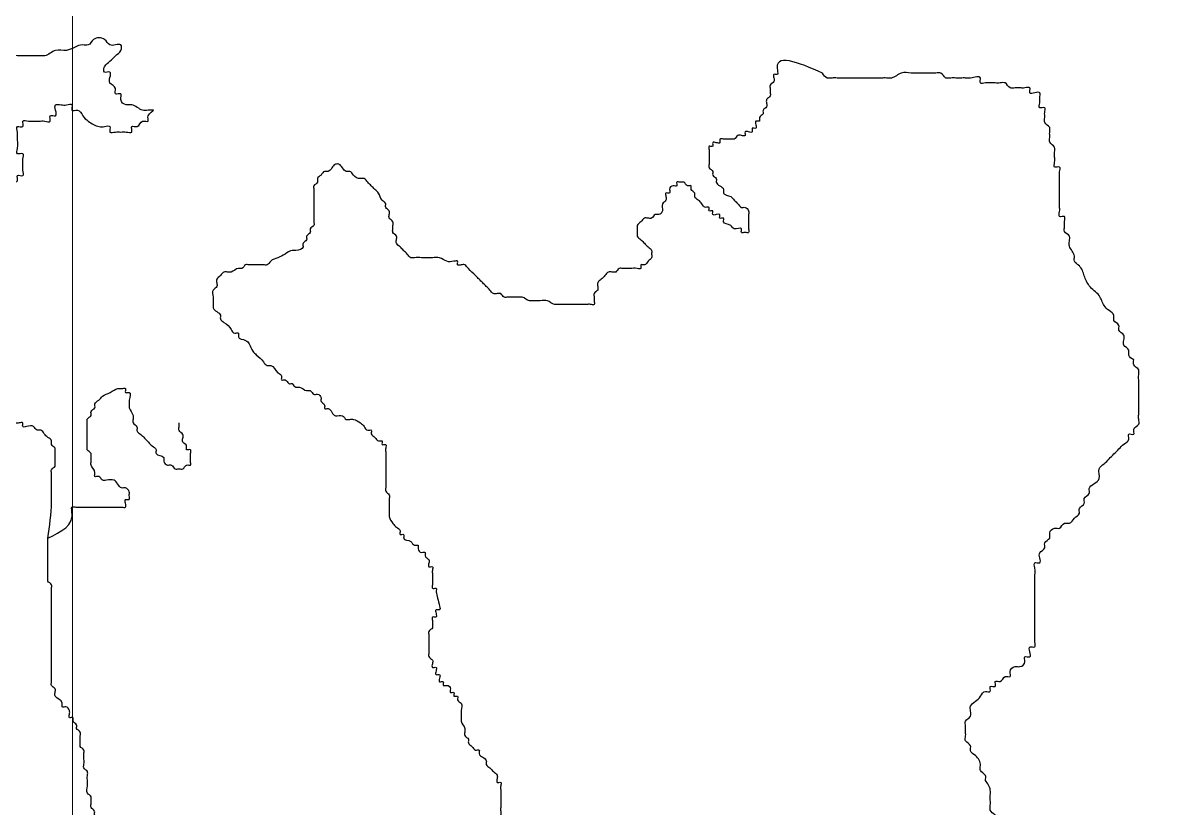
# Model space of a CAD drawing. Header units: metres. Extents: x -400 to 2000400, y -400 to 948520.
# Drawn here: x 1496906 to 1567095, y 510776 to 559435 of the extents above; entities that cross this region are included whole.
import ezdxf

# ---------------------------------------------------------------- set-up
doc = ezdxf.new("R2010")
doc.units = ezdxf.units.M
doc.header["$LTSCALE"] = 1600
for name, color, linetype, lineweight in [('1', 7, 'Continuous', 25), ('3', 7, 'Continuous', 13), ('4', 7, 'Continuous', 25)]:
    doc.layers.add(name, color=color, linetype=linetype, lineweight=lineweight)

msp = doc.modelspace()

# ---------------------------------------------------------------- linework, layer by layer
at = {"layer": '1'}
for points in [[(1546435, 556308), (1543633, 556453), (1543633, 556230), (1543411, 556230), (1543411, 556008), (1543411, 555785), (1543188, 555563), (1543188, 555340), (1543188, 555118), (1543188, 554895), (1542966, 554672), (1542966, 554450), (1542966, 554227), (1542743, 554005), (1542743, 553782), (1542521, 553560), (1542521, 553337), (1542298, 553337), (1542298, 553114), (1542298, 552892), (1542076, 552892), (1542076, 552669), (1541853, 552669), (1541631, 552669), (1541631, 552447), (1541408, 552447), (1541186, 552447), (1540963, 552224), (1540741, 552224), (1540518, 552224), (1540296, 552224), (1540073, 552224), (1540073, 552002), (1539851, 552002), (1539628, 552002), (1539628, 551779), (1539406, 551779), (1539406, 551556), (1539406, 551334), (1539406, 551111), (1539406, 550889), (1539406, 550666), (1539406, 550443), (1539628, 550221), (1539628, 549998), (1539851, 549776), (1539851, 549553), (1540073, 549331), (1540296, 549108), (1540296, 548885), (1540741, 548663), (1540963, 548440), (1541186, 548218), (1541408, 547995), (1541631, 547995), (1541853, 547773), (1541853, 547550), (1541853, 547105), (1541853, 546882), (1541853, 546660), (1541853, 546437), (1541631, 546437), (1541408, 546437), (1541408, 546660), (1540963, 546660), (1540741, 546882), (1540296, 547105), (1540296, 547327), (1540073, 547327), (1540073, 547550), (1539628, 547550), (1539628, 547773), (1539406, 547773), (1539406, 547995), (1539183, 547995), (1538961, 548218), (1538738, 548440), (1538516, 548663), (1538516, 548885), (1538293, 549108), (1538293, 549331), (1538071, 549331), (1537849, 549553), (1537626, 549553), (1537404, 549553), (1537404, 549331), (1537181, 549331), (1536959, 549108), (1536959, 548885), (1536736, 548885), (1536736, 548663)], [(1547936, 556006), (1547630, 556006), (1547324, 556006), (1547018, 556006), (1546712, 556006), (1546435, 556308)], [(1565697, 538545), (1565391, 538851), (1565391, 539158), (1565085, 539464), (1565085, 539770), (1565085, 540077), (1564779, 540383), (1564779, 540689), (1564472, 540996), (1564472, 541302), (1564166, 541608), (1563860, 541915), (1563554, 542527), (1563247, 542834), (1562941, 543140), (1562635, 543753), (1562329, 544365), (1562023, 544672), (1562023, 544978), (1561716, 545591), (1561716, 545897), (1561716, 546203), (1561410, 546510), (1561410, 546816), (1561410, 547122), (1561410, 547429), (1561104, 547429), (1561104, 547735), (1561104, 548041), (1561104, 548348), (1561104, 548654), (1561104, 548960), (1561104, 549267), (1561104, 549573), (1561104, 549879), (1561104, 550186), (1561104, 550492), (1560798, 550492), (1560798, 550798), (1560798, 551105), (1560798, 551411), (1560798, 551718), (1560492, 552024), (1560492, 552330), (1560492, 552637), (1560492, 552943), (1560185, 553249), (1560185, 553556), (1560185, 553862), (1560185, 554168), (1559879, 554168), (1559879, 554475), (1559879, 554781), (1559879, 555087), (1559573, 555087), (1559267, 555087), (1559267, 555394), (1558960, 555394), (1558654, 555394), (1558348, 555394), (1558042, 555394), (1557736, 555700), (1557429, 555700), (1557123, 555700), (1556817, 555700), (1556511, 555700), (1556204, 555700), (1556204, 556006), (1555592, 556006), (1555286, 556006), (1554980, 556006), (1554673, 556006), (1554367, 556006), (1554061, 556006), (1553755, 556313), (1553448, 556313), (1553142, 556313), (1552836, 556313), (1552530, 556313), (1552224, 556313), (1551917, 556313), (1551305, 556313), (1550692, 556006), (1550386, 556006), (1550080, 556006), (1549774, 556006), (1549161, 556006), (1548855, 556006), (1548549, 556006), (1548243, 556006), (1547936, 556006)], [(1519827, 546882), (1519827, 547105), (1519604, 547327), (1519604, 547550), (1519604, 547773), (1519382, 547995), (1519382, 548218), (1519159, 548440), (1518937, 548885), (1518714, 549108), (1518492, 549331), (1518269, 549553), (1518047, 549776), (1517824, 549776), (1517379, 549998), (1517157, 550221), (1516935, 550221), (1516712, 550443), (1516490, 550666), (1516267, 550666), (1516045, 550443), (1515822, 550221), (1515600, 550221), (1515377, 549998), (1515155, 549776), (1515155, 549553), (1514932, 549331), (1514932, 549108), (1514932, 548885), (1514932, 548663), (1514932, 548440), (1514932, 548218), (1514932, 547995), (1514932, 547773), (1514932, 547550), (1514932, 547327), (1514932, 547105), (1514932, 546882), (1514710, 546660), (1514710, 546437), (1514487, 546215), (1514487, 545992), (1514265, 545769), (1514265, 545547), (1513820, 545324), (1513597, 545324), (1513152, 545102), (1512707, 544879), (1512262, 544657), (1512040, 544434), (1511817, 544434), (1511595, 544434), (1511372, 544434), (1511150, 544434), (1510927, 544434), (1510705, 544434), (1510482, 544211), (1510260, 544211), (1509815, 543989), (1509592, 543989), (1509370, 543989), (1509147, 543766), (1508925, 543544), (1508925, 543321), (1508925, 543099), (1508702, 542876), (1508702, 542431), (1508702, 542208), (1508702, 541986), (1508702, 541763), (1508925, 541541), (1509147, 541318), (1509147, 541095), (1509370, 540873), (1509815, 540428), (1510037, 540205), (1510260, 540205), (1510260, 539982), (1510705, 539760), (1510927, 539537), (1511150, 539092), (1511372, 538870), (1511817, 538424), (1512040, 538202), (1512262, 538202), (1512707, 537757), (1512930, 537534), (1512930, 537312), (1513152, 537312), (1513375, 537089), (1513597, 537089)], [(1536736, 548663), (1536736, 548440), (1536514, 548218), (1536514, 547773), (1536291, 547550), (1536069, 547550), (1535846, 547327), (1535624, 547327), (1535401, 547327), (1535179, 547105), (1534956, 546882), (1534956, 546660), (1534956, 546437), (1534956, 546215), (1535179, 545992), (1535401, 545769), (1535624, 545547), (1535846, 545324), (1535846, 545102), (1535846, 544879), (1535624, 544657), (1535401, 544434), (1535179, 544434), (1535179, 544211), (1534956, 544211), (1534511, 544211), (1534289, 544211), (1534066, 544211), (1533844, 544211), (1533621, 543989), (1533399, 543989), (1533176, 543989), (1532954, 543766), (1532731, 543544), (1532509, 543321), (1532509, 543099), (1532509, 542876), (1532286, 542653), (1532286, 542431), (1532286, 542208), (1532286, 541986), (1532064, 541986), (1531841, 541986), (1531619, 541986), (1531174, 541986), (1530951, 541986), (1530506, 541986), (1530284, 541986), (1530061, 541986), (1529839, 541986), (1529394, 542208), (1528949, 542208), (1528504, 542208), (1528281, 542208), (1527836, 542431), (1527614, 542431), (1527392, 542431), (1527169, 542431), (1526947, 542431), (1526724, 542431), (1526502, 542653), (1526279, 542653), (1526057, 542653), (1525834, 542876), (1525612, 543099), (1525389, 543321), (1525167, 543544), (1524944, 543766), (1524499, 544211), (1524277, 544434), (1524054, 544434), (1523832, 544434), (1523832, 544657), (1523609, 544657), (1523164, 544657), (1522719, 544879), (1522274, 544879), (1522052, 544879), (1521829, 544879), (1521607, 544879), (1521162, 544879), (1520939, 544879), (1520717, 545102), (1520494, 545324), (1520272, 545547), (1520049, 545769), (1520049, 545992), (1520049, 546215), (1519827, 546437), (1519827, 546660), (1519827, 546882)], [(1498468, 527518), (1498690, 529744), (1498690, 529967), (1498690, 530189), (1498690, 530412), (1498690, 530634), (1498690, 530857), (1498690, 531080), (1498690, 531302), (1498690, 531525), (1498690, 531747), (1498913, 531970), (1498913, 532192), (1498913, 532415), (1498913, 532638), (1498913, 532860), (1498913, 533083), (1498690, 533305), (1498690, 533528), (1498468, 533750), (1498245, 533973), (1498023, 534196), (1497800, 534196), (1497578, 534418), (1497133, 534418), (1496910, 534418), (1496910, 534641), (1496688, 534641), (1496466, 534641), (1496243, 534641), (1496021, 534641), (1495798, 534863), (1495798, 535086), (1495576, 535308), (1495353, 535531), (1495131, 535754), (1494908, 535976), (1494908, 536199), (1494686, 536199), (1494463, 536421), (1494463, 536644), (1494463, 536866), (1494463, 537089), (1494463, 537534), (1494463, 537757), (1494686, 537979), (1494686, 538202), (1494686, 538424), (1494686, 538870), (1494686, 539092), (1494686, 539315), (1494686, 539537), (1494686, 539760), (1494463, 539760), (1494463, 539982), (1494463, 540205), (1494463, 540428), (1494463, 540650), (1494463, 540873), (1494463, 541095), (1494463, 541318), (1494686, 541541), (1494686, 541763), (1494686, 541986), (1494686, 542208), (1494908, 542208), (1495131, 542208), (1495353, 542208), (1495576, 542431), (1495798, 542431), (1495798, 542653), (1495798, 542876), (1495576, 542876), (1495353, 542876), (1494908, 542876), (1494463, 542876), (1494463, 542653), (1494241, 542653), (1494018, 542653), (1494018, 542431), (1493796, 542431), (1493796, 542208), (1493573, 542208), (1493573, 541986), (1493351, 541763), (1493351, 541541), (1493128, 541318), (1493128, 541095), (1492906, 540873), (1492906, 540650), (1492683, 540205)], [(1556511, 512506), (1556511, 512813), (1556204, 513119), (1556204, 513425), (1555898, 514038), (1555592, 514344), (1555592, 514651), (1555286, 514957), (1555286, 515263), (1555286, 515570), (1555286, 515876), (1555286, 516182), (1555592, 516489), (1555592, 516795), (1555592, 517101), (1555898, 517408), (1556204, 517714), (1556511, 518020), (1556817, 518020), (1556817, 518327), (1557123, 518327), (1557123, 518633), (1557429, 518633), (1557736, 518939), (1558042, 518939), (1558042, 519246), (1558348, 519552), (1558654, 519552), (1558960, 519858), (1558960, 520165), (1559267, 520165), (1559267, 520471), (1559267, 520777), (1559573, 520777), (1559573, 521084), (1559573, 521390), (1559573, 521696), (1559573, 522003), (1559573, 522309), (1559573, 522922), (1559573, 523534), (1559573, 523841), (1559573, 524453), (1559573, 524760), (1559573, 525066), (1559573, 525679), (1559573, 525985), (1559879, 525985), (1559879, 526291), (1559879, 526598), (1560185, 526904), (1560185, 527210), (1560492, 527517), (1560492, 527823), (1560798, 528129), (1561104, 528129), (1561410, 528436), (1561716, 528436), (1562023, 528742), (1562329, 529048), (1562329, 529355), (1562635, 529661), (1562635, 529967), (1562941, 530274), (1562941, 530580), (1563247, 530886), (1563554, 531193), (1563554, 531806), (1563860, 532112), (1564166, 532418), (1564472, 532725), (1564779, 533031), (1565085, 533337), (1565391, 533644), (1565391, 533950), (1565697, 533950), (1565697, 534256), (1566003, 534563), (1566003, 534869), (1566003, 535175), (1566003, 535482), (1566003, 535788), (1566003, 536094), (1566003, 536401), (1566003, 536707), (1566003, 537013), (1566003, 537320), (1566003, 537626), (1566003, 537932), (1565697, 538239), (1565697, 538545)], [(1513597, 537089), (1513820, 536866), (1514042, 536866), (1514487, 536644), (1514710, 536644), (1514932, 536421), (1515155, 536421), (1515377, 536199), (1515377, 535976), (1515600, 535754), (1515600, 535531), (1515822, 535531), (1516045, 535308), (1516267, 535086), (1516712, 535086), (1516935, 534863), (1517157, 534863), (1517379, 534863), (1517824, 534641), (1518047, 534418), (1518269, 534196), (1518492, 534196), (1518492, 533973), (1518714, 533750), (1518937, 533528), (1519159, 533528), (1519159, 533305), (1519382, 533305), (1519382, 533083), (1519382, 532860), (1519382, 532638), (1519382, 532415), (1519382, 532192), (1519382, 531747), (1519382, 531525), (1519382, 531302), (1519382, 531080), (1519382, 530857), (1519382, 530634), (1519382, 530412), (1519604, 530189), (1519604, 529967), (1519604, 529744), (1519604, 529521), (1519604, 529299), (1519604, 529076), (1519604, 528854), (1519827, 528409), (1520049, 528186), (1520272, 527963), (1520272, 527741), (1520494, 527741), (1520494, 527518), (1520939, 527296), (1521162, 527073), (1521384, 527073), (1521384, 526851), (1521607, 526628), (1521829, 526628), (1521829, 526405), (1522052, 526183), (1522052, 525960), (1522052, 525738), (1522274, 525738), (1522274, 525515), (1522274, 525293), (1522274, 525070), (1522274, 524847), (1522274, 524625), (1522274, 524402), (1522497, 524402), (1522497, 524180)], [(1502250, 509045), (1502250, 509267), (1502028, 509490), (1501805, 509490), (1501805, 509712), (1501583, 509935), (1501583, 510158), (1501360, 510380), (1501360, 510603), (1501138, 510825), (1501138, 511048), (1501138, 511270), (1501138, 511493), (1500915, 511716), (1500915, 512161), (1500915, 512828), (1500915, 513051), (1500693, 513274), (1500693, 513496), (1500693, 513941), (1500693, 514164), (1500693, 514386), (1500470, 514609), (1500470, 514832), (1500470, 515054), (1500470, 515277), (1500470, 515499), (1500248, 515722), (1500248, 515944), (1500025, 516167), (1500025, 516390), (1499803, 516390), (1499803, 516612), (1499803, 516835), (1499580, 517057), (1499358, 517057), (1499358, 517280), (1498913, 517725), (1498913, 517948), (1498913, 518170), (1498690, 518393), (1498690, 518615), (1498690, 518838), (1498690, 519060), (1498690, 519283), (1498690, 519506), (1498690, 519728), (1498690, 519951), (1498690, 520173), (1498690, 520841), (1498690, 521064), (1498690, 521509), (1498690, 521954), (1498690, 522399), (1498690, 522622), (1498690, 522844), (1498690, 523067), (1498690, 523289), (1498690, 523512), (1498690, 523735), (1498690, 523957), (1498690, 524180), (1498690, 524402), (1498690, 524625), (1498468, 524847), (1498468, 525070), (1498468, 525293), (1498468, 525515), (1498468, 525738), (1498468, 525960), (1498468, 526183), (1498468, 526405), (1498468, 526628), (1498468, 526851), (1498468, 527073), (1498468, 527296), (1498468, 527518)], [(1522497, 524180), (1522719, 523289), (1522719, 523067), (1522497, 523067), (1522497, 522844), (1522497, 522622), (1522274, 522622), (1522274, 522399), (1522274, 522177), (1522274, 521954), (1522052, 521731), (1522052, 521509), (1522052, 521286), (1522052, 521064), (1522052, 520841), (1522052, 520619), (1522052, 520396), (1522052, 520173), (1522274, 519951), (1522274, 519728), (1522274, 519506), (1522497, 519506), (1522497, 519283), (1522497, 519060), (1522719, 519060), (1522719, 518838), (1522719, 518615), (1522942, 518615), (1522942, 518393), (1523164, 518393), (1523387, 518170), (1523387, 517948), (1523609, 517948), (1523609, 517725), (1523832, 517725), (1523832, 517502), (1524054, 517280), (1524054, 516835), (1524054, 516612), (1524054, 516390), (1524054, 516167), (1524277, 515722), (1524277, 515499), (1524277, 515277), (1524499, 515054), (1524499, 514832), (1524722, 514609), (1524944, 514386), (1525167, 514386), (1525167, 514164), (1525389, 513941), (1525612, 513719), (1525612, 513496), (1525834, 513274), (1526057, 513051), (1526279, 512828), (1526279, 512606), (1526279, 512383), (1526502, 512383), (1526502, 512161), (1526502, 511938), (1526502, 511716), (1526502, 511493), (1526502, 511270), (1526502, 511048), (1526502, 510825), (1526502, 510603), (1526502, 510380), (1526279, 510158), (1526279, 509935), (1526279, 509712), (1526279, 509490), (1526057, 509490), (1526057, 509267), (1526057, 509045), (1525834, 508822), (1525834, 508600), (1525834, 508377), (1525834, 508154), (1525834, 507932), (1525834, 507709), (1525612, 507487), (1525612, 507264), (1525612, 507041), (1525389, 506819), (1525389, 506596), (1525167, 506374), (1525167, 506151), (1525167, 505929), (1524944, 505706), (1524944, 505483)], [(1568147, 486161), (1567228, 486161), (1566922, 486161), (1566616, 486161), (1566310, 486161), (1566003, 486161), (1565697, 486161), (1565085, 486467), (1564779, 486467), (1564779, 486774), (1563860, 487386), (1563247, 488305), (1562329, 488918), (1561716, 489224), (1561716, 489531), (1561410, 489531), (1561410, 489837), (1561410, 490143), (1561104, 490143), (1561104, 490450), (1560798, 490450), (1560798, 490756), (1560798, 491062), (1560798, 491369), (1560798, 491675), (1560798, 491981), (1560798, 492288), (1561104, 492288), (1561104, 492594), (1561104, 492901), (1561104, 493207), (1561104, 493513), (1561104, 493820), (1561104, 494126), (1561104, 494432), (1561104, 495045), (1561104, 495658), (1561104, 496577), (1561104, 496883), (1560798, 497189), (1560492, 497189), (1560185, 497496), (1559879, 497496), (1559573, 497802), (1559267, 497802), (1559267, 498108), (1558960, 498108), (1558960, 498415), (1558654, 498721), (1558348, 498721), (1558042, 498721), (1558042, 499027), (1558348, 499027), (1558348, 499334), (1558348, 499640), (1558348, 499946), (1558654, 500253), (1558654, 500865), (1558654, 501172), (1558654, 501784), (1558654, 502091), (1558654, 502397), (1558654, 502703), (1558654, 503010), (1558654, 503316), (1558654, 503622), (1558654, 503929), (1558654, 504235), (1558960, 504541), (1559267, 504848), (1559267, 505154), (1559267, 505460), (1559267, 505767), (1559267, 506073), (1558960, 506379), (1558960, 506992), (1558654, 507298), (1558654, 507605), (1558654, 507911), (1558348, 508217), (1558348, 508524), (1558042, 508830), (1557736, 509443), (1557429, 510055), (1557123, 510362), (1556817, 510668), (1556817, 510974), (1556817, 511281), (1556817, 511587), (1556817, 511894), (1556511, 512506)]]:
    msp.add_spline(points, degree=3, dxfattribs=at)
at = {"layer": '3'}
msp.add_line((1500000, 900000), (1500000, 0), dxfattribs=at)
at = {"layer": '4'}
for points in [[(1495798, 542876), (1494900, 546933), (1494900, 547270), (1494900, 547944), (1495237, 548281), (1495237, 548955), (1495574, 549292), (1495911, 549292), (1495911, 549629), (1496248, 549629), (1496585, 549629), (1496585, 549966), (1496922, 549966), (1496922, 550303), (1496922, 550640), (1496922, 550977), (1496922, 551314), (1496585, 551314), (1496585, 551651), (1496585, 552325), (1496585, 552662), (1496585, 552999), (1496922, 552999), (1496922, 553336), (1497258, 553336), (1497595, 553336), (1497932, 553336), (1498269, 553336), (1498606, 553336), (1498606, 553673), (1498943, 553673), (1498943, 554010), (1498943, 554347), (1499280, 554347), (1499617, 554347), (1499954, 554347), (1499954, 554010), (1500290, 554010), (1500627, 553673), (1500964, 553336), (1501638, 552999), (1501975, 552999), (1502312, 552999), (1502312, 552662), (1502649, 552662), (1502986, 552662), (1503322, 552662), (1503659, 552662), (1503659, 552999), (1503996, 552999), (1504333, 553336), (1504670, 553336), (1504670, 553673), (1505007, 554010), (1504670, 554010), (1504333, 554010), (1503659, 554347), (1503322, 554347), (1502986, 554685), (1502986, 555022), (1502649, 555022), (1502649, 555359), (1502312, 555696), (1502312, 556033), (1502312, 556370), (1501975, 556370), (1501975, 556707), (1502312, 557044), (1502649, 557381), (1502986, 557718), (1502986, 558055), (1502649, 558055), (1502312, 558055), (1501975, 558392), (1501301, 558392), (1500964, 558055), (1500627, 558055), (1499617, 557718), (1498943, 557718), (1498269, 557381), (1497932, 557381), (1497595, 557381), (1497258, 557381), (1496585, 557381), (1495911, 557381), (1495237, 557044), (1494563, 556707), (1494227, 556707), (1493553, 556370), (1492879, 556033), (1492205, 556033)], [(1498468, 527518), (1499957, 529195), (1499957, 529432), (1500194, 529432), (1500431, 529432), (1500667, 529432), (1500904, 529432), (1501141, 529432), (1501378, 529432), (1501614, 529432), (1501851, 529432), (1502088, 529432), (1502324, 529432), (1502561, 529432), (1502798, 529432), (1503034, 529432), (1503271, 529432), (1503271, 529669), (1503271, 529906), (1503508, 529906), (1503508, 530142), (1503508, 530379), (1503271, 530616), (1503034, 530616), (1502798, 530853), (1502561, 531090), (1502088, 531090), (1501851, 531090), (1501614, 531326), (1501378, 531326), (1501378, 531563), (1501141, 532037), (1501141, 532273), (1501141, 532510), (1501141, 532747), (1500904, 532984), (1500904, 533221), (1500904, 533457), (1500904, 533694), (1500904, 533931), (1500904, 534168), (1500904, 534404), (1500904, 534641), (1500904, 534878), (1501141, 535115), (1501141, 535351), (1501378, 535588), (1501378, 535825), (1501614, 536062), (1501851, 536299), (1502324, 536535), (1502798, 536772), (1503034, 536772), (1503271, 536772), (1503271, 536535), (1503508, 536535), (1503508, 536062), (1503508, 535825), (1503508, 535588), (1503744, 535115), (1503744, 534878), (1503744, 534641), (1503981, 534404), (1503981, 534168), (1504218, 533931), (1504454, 533694), (1504691, 533457), (1504928, 533221), (1505164, 532984), (1505164, 532747), (1505638, 532510), (1505638, 532273), (1505874, 532037), (1506111, 532037), (1506348, 531800), (1506585, 531800), (1506821, 531800), (1507058, 532037), (1507295, 532037), (1507295, 532273), (1507295, 532510), (1507295, 532747), (1507295, 532984), (1507058, 532984), (1507058, 533221), (1506821, 533457), (1506821, 533694), (1506821, 533931), (1506585, 534168), (1506585, 534404), (1506585, 534641)]]:
    msp.add_spline(points, degree=3, dxfattribs=at)

doc.saveas('drawing.dxf')
